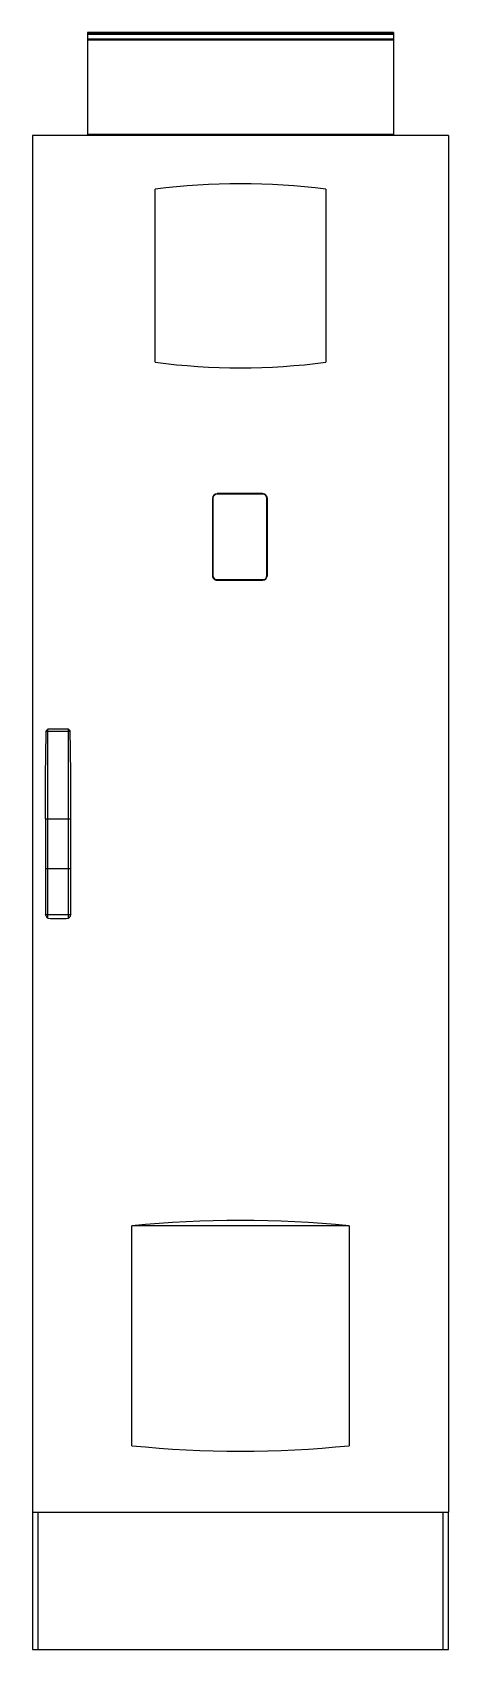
# Model space of a CAD drawing. Header units: millimetres. Extents: x 701 to 1306, y 198 to 2551.
import ezdxf

# ---------------------------------------------------------------- set-up
doc = ezdxf.new("R2010")
doc.units = ezdxf.units.MM
doc.header["$LTSCALE"] = 180.266816
doc.layers.get('0').update_dxf_attribs({"linetype": 'CONTINUOUS'})

msp = doc.modelspace()

# ---------------------------------------------------------------- linework, layer by layer
at = {"color": 7, "linetype": 'Continuous'}
for p, q in [((780.6, 2550.5), (780.6, 2400.5)), ((1225.6, 2550.5), (780.6, 2550.5)), ((1225.6, 2549), (780.6, 2549)), ((1225.6, 2547.5), (780.6, 2547.5)), ((1225.6, 2550.5), (1225.6, 2400.5)), ((1225.6, 2540.5), (780.6, 2540.5)), ((1225.6, 2539.2), (780.6, 2539.2)), ((700.6, 2400.5), (700.6, 398)), ((1305.6, 2400.5), (700.6, 2400.5)), ((1225.6, 2402), (780.6, 2402)), ((1305.6, 2400.5), (1305.6, 398)), ((879.2, 2070.6), (879.2, 2322.4)), ((1126.9, 2322.4), (1126.9, 2070.6)), ((962.3, 1872.5), (963, 1872.8)), ((962.3, 1872.5), (962.3, 1760.3)), ((963, 1872.8), (963, 1760.4)), ((969.3, 1879.5), (969, 1878.8)), ((1035.5, 1878.8), (969, 1878.8)), ((1035.1, 1879.5), (969.3, 1879.5)), ((1035.1, 1879.5), (1035.5, 1878.8)), ((1041.5, 1760.4), (1041.5, 1872.8)), ((1042.1, 1872.5), (1041.5, 1872.8)), ((1042.1, 1760.6), (1042.1, 1872.5)), ((962.3, 1760.3), (963, 1760.4)), ((968.9, 1753.7), (969, 1754.4)), ((968.9, 1753.7), (1035.3, 1753.7)), ((969, 1754.4), (1035.5, 1754.4)), ((1035.3, 1753.7), (1035.5, 1754.4)), ((1042.1, 1760.6), (1041.5, 1760.4)), ((720.7, 1534), (755.4, 1534)), ((722.9, 1261.8), (722.9, 1536.8)), ((753.2, 1261.8), (753.2, 1536.8)), ((719.6, 1406.3), (719.6, 1333.6)), ((719.6, 1406.3), (756.6, 1406.3)), ((756.6, 1333.6), (756.6, 1406.3)), ((756.6, 1333.6), (719.6, 1333.6)), ((719.8, 1267.3), (756.4, 1267.3)), ((1160.9, 814.4), (845.2, 814.4)), ((845.2, 494.6), (845.2, 814.4)), ((1160.9, 814.4), (1160.9, 494.6)), ((700.6, 398), (1305.6, 398)), ((700.6, 398), (700.6, 198)), ((709.2, 198), (709.2, 398)), ((1297, 398), (1297, 198)), ((1305.6, 198), (1305.6, 398)), ((700.6, 198), (1305.6, 198))]:
    msp.add_line(p, q, dxfattribs=at)
for centre, radius, start, end in [((1003.1, 1365.5), 964.9, 82.6245, 97.3755), ((1003.1, 3027.5), 964.9, 262.6245, 277.3755), ((969.3, 1872.5), 6.98, 90.0065, 179.9936), ((969, 1872.8), 6, 90.004, 179.996), ((1035.1, 1872.5), 7.01, 0.0065, 89.9936), ((1035.5, 1872.8), 6, 0.0065, 89.9936), ((968.9, 1760.3), 6.57, 179.9724, 269.9913), ((969, 1760.4), 6, 180.004, 269.996), ((1035.3, 1760.6), 6.82, 270.0058, 359.9949), ((1035.5, 1760.4), 6, 270.0058, 359.9949), ((738.1, 890.2), 646.8, 88.6566, 91.3434), ((738.1, 1852.2), 590.6, 268.5286, 271.4714), ((1003.1, -741.7), 1564.1, 84.2075, 95.7925), ((1003.1, 2050.8), 1564.1, 264.2075, 275.7925)]:
    msp.add_arc(centre, radius, start, end, dxfattribs=at)
for points, knots in [([(719.6, 1406.3), (719.6, 1420.8), (719.6, 1449.4), (719.9, 1492), (720.4, 1520.1), (720.7, 1534)], [0, 0, 0, 0, 0.34016, 0.673282, 1, 1, 1, 1]), ([(720.7, 1534), (720.9, 1534.4), (721.3, 1535), (722.1, 1535.9), (722.6, 1536.5), (722.9, 1536.8)], [0, 0, 0, 0, 0.312405, 0.644974, 1, 1, 1, 1]), ([(753.2, 1536.8), (753.5, 1536.5), (754.1, 1535.9), (754.8, 1535), (755.3, 1534.4), (755.4, 1534)], [0, 0, 0, 0, 0.355024, 0.687592, 1, 1, 1, 1]), ([(756.6, 1406.3), (756.5, 1420.5), (756.5, 1448.9), (756.3, 1491.5), (755.8, 1519.8), (755.4, 1534)], [0, 0, 0, 0, 0.333606, 0.666743, 1, 1, 1, 1]), ([(719.6, 1333.6), (719.6, 1326.2), (719.7, 1311.5), (719.6, 1289.4), (719.7, 1274.6), (719.8, 1267.3)], [0, 0, 0, 0, 0.334272, 0.667605, 1, 1, 1, 1]), ([(756.4, 1267.3), (756.4, 1274.6), (756.6, 1289.4), (756.5, 1311.5), (756.6, 1326.2), (756.6, 1333.6)], [0, 0, 0, 0, 0.332395, 0.665728, 1, 1, 1, 1]), ([(722.9, 1261.8), (722.4, 1262.4), (721.5, 1263.5), (720.4, 1265.4), (719.9, 1266.7), (719.8, 1267.3)], [0, 0, 0, 0, 0.364603, 0.69496, 1, 1, 1, 1]), ([(756.4, 1267.3), (756.2, 1266.7), (755.8, 1265.4), (754.7, 1263.5), (753.8, 1262.4), (753.2, 1261.8)], [0, 0, 0, 0, 0.30504, 0.635397, 1, 1, 1, 1])]:
    msp.add_open_spline(points, degree=3, knots=knots, dxfattribs=at)

doc.saveas('drawing.dxf')
